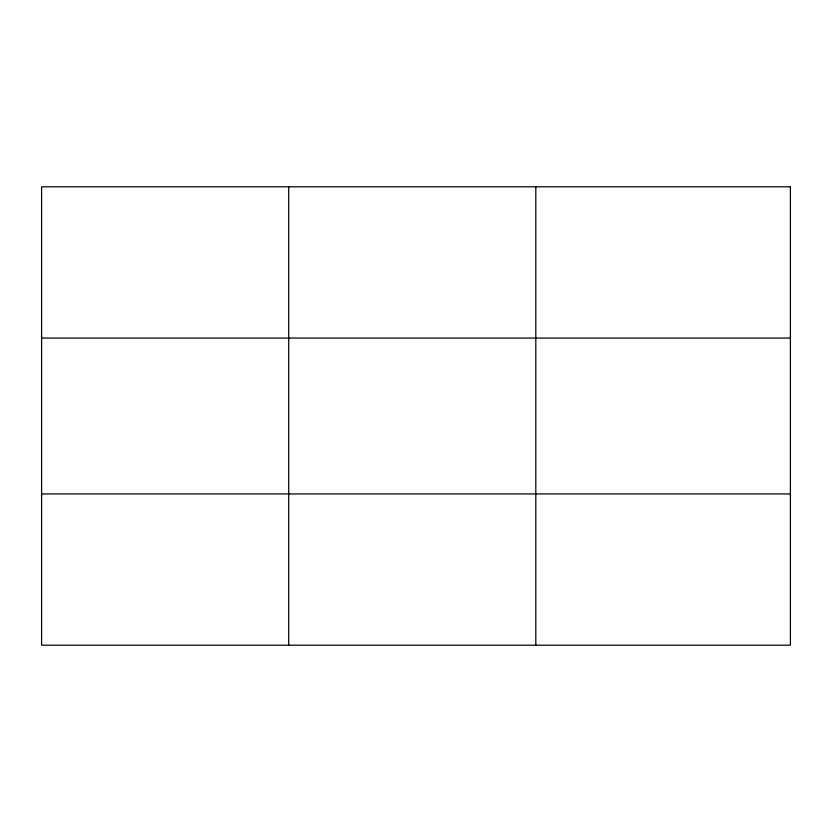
<?xml version="1.0" encoding="UTF-8"?>
<svg xmlns="http://www.w3.org/2000/svg" width="832" height="832" viewBox="0 0 832 832"><rect width="100%" height="100%" fill="white"/><g stroke="black" fill="none" stroke-linecap="round" stroke-linejoin="round"><path stroke-width="1.25" d="M288.704 645.195L288.704 186.805M535.808 645.195L535.808 186.805M41.6 338.073L790.4 338.073M41.6 493.927L790.4 493.927M790.4 186.805L790.4 645.195L41.6 645.195L41.6 186.805L790.4 186.805"/></g></svg>
